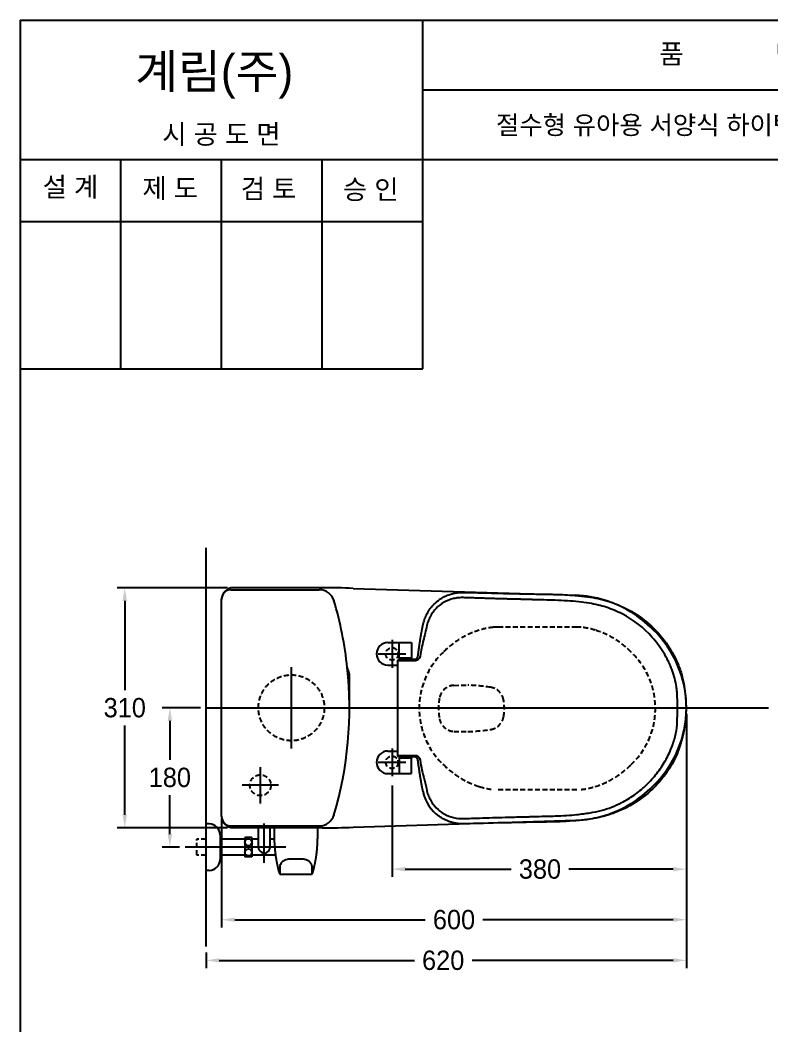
# Model space of a CAD drawing. Header units: millimetres. Extents: x 0 to 3847, y -67 to 2530.
# Drawn here: x 0 to 971, y 1232 to 2530 of the extents above; entities that cross this region are included whole.
import ezdxf
from ezdxf.enums import TextEntityAlignment as Align
from ezdxf.lldxf.tags import DXFTag

# ---------------------------------------------------------------- set-up
doc = ezdxf.new("R2010")
doc.units = ezdxf.units.MM
doc.linetypes.add('DASHED2', pattern=[9.525, 6.35, -3.175])
for name, color, linetype in [('TEXT', 7, 'Continuous'), ('내부선 및 부속', 4, 'Continuous'), ('도각라인', 255, 'Continuous'), ('외형선', 3, 'Continuous'), ('점선', 6, 'DASHED2'), ('중심선', 1, 'DASHED'), ('치수선', 7, 'Continuous')]:
    doc.layers.add(name, color=color, linetype=linetype)
doc.styles.add('____', font='')
doc.styles.add('타이틀', font='H2GTRM.TTF', dxfattribs={"height": 25})
doc.styles.get('____').set_extended_font_data('굴림')
tags = doc.linetypes.add('DASHDOT', pattern=[70, 31, -13, 13, -13]).pattern_tags.tags
tags[10:11] = [DXFTag(74, 4), DXFTag(75, 0), DXFTag(340, '0'), DXFTag(46, 0.0), DXFTag(50, 0.0), DXFTag(44, 0.0), DXFTag(45, 0.0)]
tags[8:9] = [DXFTag(74, 4), DXFTag(75, 0), DXFTag(340, '0'), DXFTag(46, 0.0), DXFTag(50, 0.0), DXFTag(44, 0.0), DXFTag(45, 0.0)]
tags[6:7] = [DXFTag(74, 4), DXFTag(75, 0), DXFTag(340, '0'), DXFTag(46, 0.0), DXFTag(50, 0.0), DXFTag(44, 0.0), DXFTag(45, 0.0)]
tags[4:5] = [DXFTag(74, 4), DXFTag(75, 0), DXFTag(340, '0'), DXFTag(46, 0.0), DXFTag(50, 0.0), DXFTag(44, 0.0), DXFTag(45, 0.0)]
tags = doc.linetypes.add('DASHED', pattern=[25.72, 12.86, -12.86]).pattern_tags.tags
tags[6:7] = [DXFTag(74, 4), DXFTag(75, 0), DXFTag(340, '0'), DXFTag(46, 0.0), DXFTag(50, 0.0), DXFTag(44, 0.0), DXFTag(45, 0.0)]
tags[4:5] = [DXFTag(74, 4), DXFTag(75, 0), DXFTag(340, '0'), DXFTag(46, 0.0), DXFTag(50, 0.0), DXFTag(44, 0.0), DXFTag(45, 0.0)]
doc.dimstyles.new('MSADIM', dxfattribs={"dimtxt": 33, "dimasz": 17, "dimexe": 10, "dimexo": 7.5, "dimgap": 10, "dimtad": 0, "dimtih": 1, "dimtoh": 1, "dimdec": 0, "dimzin": 1, "dimdsep": 46, "dimtxsty": '____', "dimcen": 11.25, "dimadec": 0, "dimazin": 0, "dimtfac": 1, "dimtdec": 0, "dimtix": 1, "dimtmove": 0, "dimatfit": 3, "dimfxl": 0, "dimtolj": 1, "dimtzin": 1, "dimarcsym": 0})

# ---------------------------------------------------------------- blocks, each defined once
blk = doc.blocks.new('*D6')
at = {"layer": '치수선', "color": 0, "linetype": 'Continuous', "lineweight": -2}
for p, q in [((860.2, 1634.3), (860.2, 1358.6)), ((260.2, 1499.3), (260.2, 1358.6)), ((277.2, 1368.6), (522.9, 1368.6)), ((843.2, 1368.6), (597.5, 1368.6))]:
    blk.add_line(p, q, dxfattribs=at)
at = {"layer": '치수선', "color": 0, "linetype": 'Continuous'}
for points in [[(277.2, 1371.5), (277.2, 1365.8), (260.2, 1368.6)], [(843.2, 1371.5), (843.2, 1365.8), (860.2, 1368.6)]]:
    blk.add_solid(points, dxfattribs=at)
at = {"layer": '치수선', "color": 0, "linetype": 'Continuous', "insert": (560.2, 1368.6), "char_height": 25, "attachment_point": 5, "style": '____'}
blk.add_mtext('\\A1;600', dxfattribs=at)
blk = doc.blocks.new('*D7')
at = {"layer": '치수선', "color": 0, "linetype": 'Continuous', "lineweight": -2}
for p, q in [((860.2, 1624.3), (860.2, 1423.9)), ((480.2, 1541.7), (480.2, 1423.9)), ((497.2, 1433.9), (633.9, 1433.9)), ((843.2, 1433.9), (708.5, 1433.9))]:
    blk.add_line(p, q, dxfattribs=at)
at = {"layer": '치수선', "color": 0, "linetype": 'Continuous'}
for points in [[(497.2, 1436.7), (497.2, 1431), (480.2, 1433.9)], [(843.2, 1436.7), (843.2, 1431), (860.2, 1433.9)]]:
    blk.add_solid(points, dxfattribs=at)
at = {"layer": '치수선', "color": 0, "linetype": 'Continuous', "insert": (671.2, 1433.9), "char_height": 25, "attachment_point": 5, "style": '____'}
blk.add_mtext('\\A1;380', dxfattribs=at)
blk = doc.blocks.new('*D8')
at = {"layer": '치수선', "color": 0, "linetype": 'Continuous', "lineweight": -2}
for p, q in [((860.2, 1380.1), (860.2, 1306.1)), ((240.2, 1326.2), (240.2, 1306.1)), ((257.2, 1316.1), (509, 1316.1)), ((843.2, 1316.1), (583.5, 1316.1))]:
    blk.add_line(p, q, dxfattribs=at)
at = {"layer": '치수선', "color": 0, "linetype": 'Continuous'}
for points in [[(257.2, 1319), (257.2, 1313.3), (240.2, 1316.1)], [(843.2, 1319), (843.2, 1313.3), (860.2, 1316.1)]]:
    blk.add_solid(points, dxfattribs=at)
at = {"layer": '치수선', "color": 0, "linetype": 'Continuous', "insert": (546.2, 1316.1), "char_height": 25, "attachment_point": 5, "style": '____'}
blk.add_mtext('\\A1;620', dxfattribs=at)
blk = doc.blocks.new('*D18')
at = {"layer": '치수선', "color": 0, "linetype": 'Continuous', "lineweight": -2}
for p, q in [((232.7, 1642.2), (183.3, 1642.2)), ((193.3, 1625.2), (193.3, 1575)), ((193.3, 1479.2), (193.3, 1529.3)), ((205.7, 1462.2), (183.3, 1462.2))]:
    blk.add_line(p, q, dxfattribs=at)
at = {"layer": '치수선', "color": 0, "linetype": 'Continuous'}
for points in [[(190.5, 1625.2), (196.2, 1625.2), (193.3, 1642.2)], [(190.5, 1479.2), (196.2, 1479.2), (193.3, 1462.2)]]:
    blk.add_solid(points, dxfattribs=at)
at = {"layer": '치수선', "color": 0, "linetype": 'Continuous', "insert": (193.3, 1552.2), "char_height": 25, "attachment_point": 5, "style": '____'}
blk.add_mtext('\\A1;180', dxfattribs=at)
blk = doc.blocks.new('*D10')
at = {"layer": '치수선', "color": 0, "linetype": 'Continuous', "lineweight": -2}
for p, q in [((267.7, 1797.2), (125.1, 1797.2)), ((135.1, 1780.2), (135.1, 1665)), ((135.1, 1504.2), (135.1, 1619.3)), ((267.7, 1487.2), (125.1, 1487.2))]:
    blk.add_line(p, q, dxfattribs=at)
at = {"layer": '치수선', "color": 0, "linetype": 'Continuous'}
for points in [[(132.3, 1780.2), (137.9, 1780.2), (135.1, 1797.2)], [(132.3, 1504.2), (137.9, 1504.2), (135.1, 1487.2)]]:
    blk.add_solid(points, dxfattribs=at)
at = {"layer": '치수선', "color": 0, "linetype": 'Continuous', "insert": (135.1, 1642.2), "char_height": 25, "attachment_point": 5, "style": '____'}
blk.add_mtext('\\A1;310', dxfattribs=at)

msp = doc.modelspace()

# ---------------------------------------------------------------- linework, layer by layer
at = {"layer": '내부선 및 부속'}
for p, q in [((272.2, 1794.7), (386.1, 1794.7)), ((423.9, 1689.8), (423.5, 1690.5)), ((425.2, 1642.2), (425.2, 1684.3)), ((272.2, 1489.7), (386.1, 1489.7))]:
    msp.add_line(p, q, dxfattribs=at)
at = {"layer": '내부선 및 부속', "linetype": 'Continuous'}
for p, q in [((474.7, 1726.3), (489.2, 1726.3)), ((489.2, 1726.3), (505.2, 1726.3)), ((489.2, 1706.3), (489.2, 1726.3)), ((505.2, 1726.3), (505.2, 1706.3)), ((505.2, 1706.3), (489.2, 1706.3)), ((505.2, 1704.8), (505.2, 1706.3)), ((474.7, 1697.3), (487.7, 1697.3)), ((474.7, 1586.3), (487.7, 1586.3)), ((505.2, 1577.3), (489.2, 1577.3)), ((489.2, 1577.3), (489.2, 1557.3)), ((505.2, 1578.8), (505.2, 1577.3)), ((505.2, 1557.3), (505.2, 1577.3)), ((474.7, 1557.3), (489.2, 1557.3)), ((489.2, 1557.3), (505.2, 1557.3)), ((244.2, 1492.2), (240.2, 1492.2)), ((307.7, 1462.2), (307.7, 1487.2)), ((322.7, 1462.2), (322.7, 1487.2)), ((258.2, 1478.2), (258.2, 1446.2)), ((290.2, 1472.4), (258.2, 1472.4)), ((299.2, 1474.7), (290.2, 1474.7)), ((290.2, 1474.7), (290.2, 1449.7)), ((299.2, 1474.7), (299.2, 1449.7)), ((307.7, 1472.4), (299.2, 1472.4)), ((326.7, 1472.4), (322.7, 1472.4)), ((328.5, 1472.4), (326.7, 1472.4)), ((290.2, 1451.9), (258.2, 1451.9)), ((299.2, 1449.7), (290.2, 1449.7)), ((330.1, 1451.9), (299.2, 1451.9)), ((244.2, 1432.2), (240.2, 1432.2))]:
    msp.add_line(p, q, dxfattribs=at)
for centre in [(294.7, 1468.7), (294.7, 1455.7)]:
    msp.add_circle(centre, 4.5, dxfattribs=at)
at = {"layer": '내부선 및 부속'}
for centre, radius, start, end in [((272.2, 1782.7), 12, 90, 180), ((386.1, 1774.7), 20, 16.3745, 90), ((-64.8, 1642.2), 490, 6.0726, 16.4264), ((-64.8, 1642.2), 490, 343.5736, 6.0726), ((432.4, 1695.1), 10, 186.0726, 207.0915), ((413.2, 1684.3), 12, 0, 27.0915), ((272.2, 1501.7), 12, 180, 270), ((386.1, 1509.7), 20, 270, 343.6255)]:
    msp.add_arc(centre, radius, start, end, dxfattribs=at)
at = {"layer": '내부선 및 부속', "linetype": 'Continuous'}
for centre, radius, start, end in [((474.7, 1711.8), 14.5, 90, 270), ((701.6, 1642.5), 158.6, 338.0196, 15.8922), ((474.7, 1571.8), 14.5, 90, 270), ((579, 1546.2), 60, 191.7958, 193.2528), ((571.2, 1544.3), 52, 193.2467, 233.8571), ((244.2, 1478.2), 14, 0, 90), ((315.2, 1462.2), 7.5, 180.0532, 0.0539), ((244.2, 1446.2), 14, 270, 360)]:
    msp.add_arc(centre, radius, start, end, dxfattribs=at)
for points, weights in [([(520.7, 1751.4), (527.7, 1780.6), (556.5, 1789.1)], [1, 0.865726950516, 1]), ([(556.5, 1789.1), (564.5, 1791.5), (572.7, 1791.2)], [1, 0.987685766997, 1]), ([(620.1, 1782.9), (596.3, 1783.6), (572.5, 1784.4)], [1, 0.999998794869, 1]), ([(640.1, 1782.4), (630.1, 1782.6), (620.1, 1782.9)], [1, 0.999999603257, 1]), ([(664.5, 1781.7), (652.3, 1782.1), (640.1, 1782.4)], [1, 0.999997966923, 1]), ([(516.5, 1728.9), (518.1, 1739.2), (520.2, 1749.5)], [1, 0.99976630928, 1]), ([(513.7, 1709.2), (514.9, 1719.1), (516.5, 1728.9)], [1, 0.999815716874, 1]), ([(487.7, 1702.8), (487.7, 1704.8), (489.7, 1704.8)], [1, 0.707109531251, 1]), ([(509.4, 1702.8), (503.2, 1702.8), (497.1, 1702.8)], [1, 0.99999890849, 1]), ([(489.7, 1578.8), (487.7, 1578.8), (487.7, 1580.8)], [1, 0.707116758314, 1]), ([(497.1, 1580.8), (503.2, 1580.8), (509.4, 1580.8)], [1, 0.999998194166, 1]), ([(511.7, 1577.9), (510.4, 1578.8), (508.8, 1578.8)], [1, 0.956424433718, 1]), ([(512, 1577.7), (511.8, 1577.8), (511.7, 1577.9)], [1, 0.999174962286, 1]), ([(513.7, 1574.4), (513.5, 1576.4), (512, 1577.7)], [1, 0.930318131545, 1]), ([(519.2, 1539.3), (515.9, 1556.8), (513.7, 1574.4)], [1, 0.99938112963, 1]), ([(520.2, 1534.1), (519.7, 1536.7), (519.2, 1539.3)], [1, 0.999984112568, 1]), ([(520.3, 1533.9), (520.3, 1534), (520.2, 1534.1)], [1, 0.999997650739, 1]), ([(572.7, 1492.4), (554.9, 1491.8), (540.6, 1502.3)], [1, 0.9460466434, 1]), ([(356.1, 1447), (355.7, 1447), (355.3, 1447)], [1, 0.99983892357, 1]), ([(357, 1447), (356.6, 1447), (356.1, 1447)], [1, 0.999838923104, 1])]:
    msp.add_rational_spline(points, weights, degree=2, dxfattribs=at)
for points, knots in [([(572.5, 1784.4), (570.4, 1784.5), (566, 1784.3), (557.4, 1782.9), (547.1, 1779), (538.5, 1772.4), (533.2, 1765.9), (531, 1762.5), (530.1, 1760.7)], [0, 0, 0, 0, 0.125348, 0.253531, 0.510806, 0.761889, 0.881518, 1, 1, 1, 1]), ([(572.7, 1791.2), (588.9, 1790.8), (611.9, 1790.2), (638.9, 1789.6), (658.5, 1789.2), (674.3, 1789), (694, 1788.6), (710.2, 1787.9), (728.2, 1786.2), (742.6, 1784.1), (755.6, 1781.1), (773.8, 1775.1), (796.7, 1763.5), (821.8, 1742.7), (838.5, 1720.8), (848.5, 1701.3), (852.4, 1691.1), (854.1, 1686)], [0, 0, 0, 0, 0.149053, 0.211158, 0.248421, 0.329256, 0.357267, 0.428993, 0.478997, 0.522951, 0.56376, 0.601498, 0.698694, 0.798967, 0.899529, 0.950186, 1, 1, 1, 1]), ([(841.8, 1690.8), (841.1, 1692.7), (839.5, 1696.7), (835.9, 1704.4), (828.9, 1717.1), (811.7, 1740.4), (786, 1760.5), (760.4, 1771.1), (745.9, 1775.1), (734.1, 1777.4), (720.9, 1779.1), (706.2, 1780.4), (692.5, 1781), (678.4, 1781.4), (669.7, 1781.6), (664.5, 1781.7)], [0, 0, 0, 0, 0.028815, 0.059201, 0.118506, 0.231837, 0.462455, 0.567043, 0.617819, 0.671993, 0.735105, 0.803981, 0.87848, 0.92676, 1, 1, 1, 1]), ([(530.1, 1760.7), (529.1, 1758.7), (528.1, 1756.9), (526.4, 1753), (525.7, 1750.9), (525.2, 1748.5)], [0, 0, 0, 0, 0.503373, 0.503373, 1, 1, 1, 1]), ([(525.2, 1748.5), (523.9, 1741.9), (522.2, 1735.4), (518.9, 1722.3), (517.3, 1715.7), (516.5, 1708.9)], [0, 0, 0, 0, 0.500909, 0.500909, 1, 1, 1, 1]), ([(516.5, 1708.9), (516.3, 1707.1), (515.4, 1705.5), (512.6, 1703.2), (511.1, 1702.8), (509.4, 1702.8)], [0, 0, 0, 0, 0.479806, 0.479806, 1, 1, 1, 1]), ([(847.5, 1669.1), (846.9, 1672.8), (846.2, 1676.5), (844.3, 1683.7), (843.1, 1687.3), (841.8, 1690.8)], [0, 0, 0, 0, 0.500053, 0.500053, 1, 1, 1, 1]), ([(848.7, 1641.8), (848.7, 1642.8), (848.7, 1644), (848.6, 1647.4), (848.6, 1650.3), (848.5, 1654.8), (848.4, 1658.8), (848.2, 1663.2), (847.8, 1666.6), (847.6, 1668.3), (847.5, 1669.1)], [0, 0, 0, 0, 0.107358, 0.135477, 0.371959, 0.428517, 0.622526, 0.81069, 0.910287, 1, 1, 1, 1]), ([(572.5, 1499.2), (579.4, 1499.4), (591.8, 1499.8), (609.8, 1500.4), (621.8, 1500.7), (629.7, 1501), (638.7, 1501.2), (648.3, 1501.4), (659.4, 1501.7), (668.5, 1502), (679.4, 1502.2), (692.3, 1502.6), (705, 1503.2), (720.1, 1504.4), (735.1, 1506.3), (750.1, 1509.4), (763.8, 1513.8), (775.1, 1518.9), (784.7, 1524.2), (795.4, 1531.1), (805.2, 1539.1), (814.2, 1548.2), (822.7, 1557.9), (831.9, 1571.2), (839, 1585.3), (843.4, 1596.8), (846.5, 1607.3), (848.1, 1617.7), (848.5, 1627.4), (848.6, 1634.6), (848.7, 1639.2), (848.7, 1641.8)], [0, 0, 0, 0, 0.057761, 0.104989, 0.150799, 0.159514, 0.171135, 0.226689, 0.240057, 0.264601, 0.303381, 0.331679, 0.373243, 0.410708, 0.459043, 0.50058, 0.539446, 0.579325, 0.604865, 0.632145, 0.685807, 0.71168, 0.739298, 0.793753, 0.847726, 0.872322, 0.896769, 0.940014, 0.960746, 0.978338, 1, 1, 1, 1]), ([(509.4, 1580.8), (511, 1580.8), (512.7, 1580.3), (515.4, 1578.1), (516.3, 1576.5), (516.5, 1574.7)], [0, 0, 0, 0, 0.503691, 0.503691, 1, 1, 1, 1]), ([(516.5, 1574.7), (517.1, 1570.3), (517.9, 1566), (519.8, 1557.4), (521, 1553.1), (522, 1548.9)], [0, 0, 0, 0, 0.500003, 0.500003, 1, 1, 1, 1]), ([(848.6, 1583.2), (844.5, 1573.9), (837.2, 1561.2), (824.6, 1545.4), (810, 1530.6), (793.6, 1518.8), (775.7, 1509.7), (763.3, 1504.8), (752.3, 1501.7), (744.6, 1500), (736.1, 1498.5), (724.5, 1497), (711.7, 1495.9), (699.6, 1495.2), (689.3, 1494.9), (670.8, 1494.6), (649.2, 1494.2), (613.8, 1493.5), (589.7, 1492.8), (572.7, 1492.4)], [0, 0, 0, 0, 0.098398, 0.139903, 0.195575, 0.299066, 0.333847, 0.389361, 0.42729, 0.444526, 0.465226, 0.510126, 0.558359, 0.589297, 0.627053, 0.657887, 0.76739, 0.835808, 1, 1, 1, 1]), ([(525.2, 1535.1), (525.7, 1532.6), (526.4, 1530.6), (528.2, 1526.6), (529.2, 1524.7), (530.2, 1522.7)], [0, 0, 0, 0, 0.496448, 0.496448, 1, 1, 1, 1]), ([(530.2, 1522.7), (533.9, 1515.7), (539.8, 1509.5), (551.2, 1503), (555.4, 1501.4), (563.9, 1499.4), (568.3, 1499), (572.5, 1499.2)], [0, 0, 0, 0, 0.504175, 0.504175, 0.751804, 0.751804, 1, 1, 1, 1]), ([(343.2, 1446), (342.4, 1445.7), (340.8, 1445.1), (338.1, 1443.3), (336, 1440.6), (335.2, 1437.9), (335.3, 1433.8), (335.3, 1430.9), (335.3, 1428.1)], [0, 0, 0, 0, 0.118923, 0.235736, 0.445453, 0.588397, 0.616017, 1, 1, 1, 1]), ([(355.3, 1447), (353.3, 1446.9), (351.4, 1446.9), (348.4, 1446.8), (347.4, 1446.7), (345.3, 1446.5), (344.2, 1446.3), (343.2, 1446)], [0, 0, 0, 0, 0.502831, 0.502831, 0.754246, 0.754246, 1, 1, 1, 1]), ([(369, 1446), (368, 1446.3), (367, 1446.5), (364.9, 1446.7), (363.9, 1446.8), (360.9, 1446.9), (359, 1446.9), (357, 1447)], [0, 0, 0, 0, 0.245755, 0.245755, 0.49717, 0.49717, 1, 1, 1, 1])]:
    msp.add_open_spline(points, degree=3, knots=knots, dxfattribs=at)
for points, degree in [([(520.2, 1749.5), (520.3, 1749.8), (520.4, 1750.2), (520.5, 1750.6), (520.6, 1751), (520.7, 1751.4)], 5), ([(497.1, 1702.8), (492.4, 1702.8), (487.7, 1702.8)], 2), ([(487.7, 1580.8), (487.7, 1641.8), (487.7, 1702.8)], 2), ([(496.7, 1704.8), (496.7, 1704.8), (496.7, 1704.8), (496.8, 1704.8), (496.8, 1704.8), (496.8, 1704.8)], 5), ([(496.8, 1704.8), (502.8, 1704.8), (508.8, 1704.8)], 2), ([(508.8, 1704.8), (510.1, 1704.8), (511.4, 1704.8), (513.4, 1706.6), (513.6, 1707.9), (513.7, 1709.2)], 5), ([(496.7, 1578.8), (493.2, 1578.8), (489.7, 1578.8)], 2), ([(496.8, 1578.8), (496.8, 1578.8), (496.8, 1578.8), (496.7, 1578.8), (496.7, 1578.8), (496.7, 1578.8)], 5), ([(508.8, 1578.8), (502.8, 1578.8), (496.8, 1578.8)], 2), ([(508.8, 1578.8), (508.8, 1578.8), (508.8, 1578.8), (508.8, 1578.8), (508.8, 1578.8), (508.8, 1578.8)], 5), ([(511.7, 1577.9), (511.7, 1577.9), (511.7, 1577.9), (511.7, 1577.9), (511.7, 1577.9), (511.7, 1577.9)], 5), ([(522, 1548.9), (523.2, 1544.3), (524.3, 1539.7), (525.2, 1535.1)], 3)]:
    msp.add_open_spline(points, degree=degree, dxfattribs=at)
for points, weights, degree, knots in [([(489.7, 1704.8), (489.7, 1704.8), (489.8, 1704.8), (490.2, 1704.8), (492.2, 1704.8), (494.2, 1704.8), (496.7, 1704.8)], [0.972153141616, 0.981910847119, 1, 0.921450034679, 1, 0.921450034679, 1], 2, [0, 0, 0, 0.103255, 0.103255, 0.551628, 0.551628, 1, 1, 1]), ([(487.7, 1580.8), (487.8, 1580.8), (487.8, 1580.8), (488.3, 1580.8), (491, 1580.8), (493.7, 1580.8), (497.1, 1580.8)], [1, 1, 1, 0.921450034679, 1, 0.921450034679, 1], 2, [0, 0, 0, 0.049077, 0.049077, 0.524539, 0.524539, 1, 1, 1]), ([(384.1, 1489.7), (384, 1486.6), (384, 1484.7), (384, 1482.8), (383.9, 1481.6), (383.9, 1480.5), (383.9, 1479.4), (383.9, 1477), (383.8, 1474.5), (383.7, 1472.1), (383.7, 1471.2), (383.7, 1470.3), (383.6, 1469.3), (383.5, 1467.4), (383.3, 1463.6), (382.8, 1456.5), (381.5, 1446.8), (379.4, 1436.8), (377.8, 1430.1), (377, 1428.1), (377, 1428), (376.9, 1427.9), (376.9, 1427.8), (376.6, 1427.2), (376.1, 1427), (375.5, 1427), (362.6, 1427), (349.7, 1427), (336.8, 1427), (336.2, 1427), (335.7, 1427.2), (335.4, 1427.8), (335.3, 1427.9), (335.3, 1428), (335.3, 1428.1), (334.9, 1429), (334.2, 1431.1), (332.6, 1437.8), (330, 1450.5), (328.9, 1462.3), (328.6, 1469.3), (328.6, 1470.3), (328.6, 1471.2), (328.5, 1472.1), (328.5, 1474.2), (328.4, 1476.2), (328.4, 1478.2), (328.4, 1479.7), (328.3, 1481.2), (328.3, 1482.8), (328.3, 1484.7), (328.2, 1486.6), (328.2, 1489.7)], [0.999274134626, 0.999691917723, 0.999785123026, 0.999993868172, 0.999970144592, 0.9999540383, 0.999945548829, 0.999874500558, 0.999874500558, 0.999945548829, 0.999945548829, 0.999945548829, 0.999945548829, 0.999945548829, 0.999945548829, 0.999945548829, 0.999945548829, 0.999945548829, 0.999945548829, 0.999945548829, 0.985500441392, 0.985500422765, 0.999945492949, 0.892192433538, 0.89219273389, 0.999946394004, 0.999946394004, 0.999946394004, 0.999946394004, 0.891524739979, 0.891524447078, 0.999945515301, 0.985500437666, 0.985500455827, 0.999945570249, 0.999945570249, 0.999945570249, 0.999945570249, 0.999945570249, 0.999945570249, 0.999945570249, 0.999945570249, 0.999945570249, 0.999945570249, 0.999906404875, 0.999906404875, 0.999945570249, 0.999949842226, 0.999967985786, 1, 0.999791079761, 0.999697892559, 0.999258806967], 3, [0.0435793, 0.0435793, 0.0435793, 0.0435793, 0.0976013, 0.0976013, 0.0976013, 0.118107, 0.118107, 0.118107, 0.1615619, 0.1615619, 0.1615619, 0.1783405, 0.1783405, 0.1783405, 0.2130972, 0.2469029, 0.3059476, 0.3902012, 0.4299268, 0.4299268, 0.4299268, 0.4319428, 0.4319428, 0.4319428, 0.4421037, 0.4421037, 0.4421037, 0.5582347, 0.5582347, 0.5582347, 0.5683993, 0.5683993, 0.5683993, 0.5704153, 0.5704153, 0.5704153, 0.5883032, 0.6101409, 0.6943945, 0.8220016, 0.8220016, 0.8220016, 0.8388193, 0.8388193, 0.8388193, 0.875071, 0.875071, 0.875071, 0.9027432, 0.9027432, 0.9027432, 0.9566194, 0.9566194, 0.9566194, 0.9566194]), ([(377, 1428.1), (377, 1430.5), (377, 1432.9), (377, 1434.2), (377, 1435.4), (377, 1435.7), (377, 1436), (377, 1436.3), (377, 1436.7), (377, 1437.4), (376.9, 1438.1), (376.3, 1441), (374.1, 1443.1), (373, 1444.1), (371.7, 1444.9), (371, 1445.2), (370.3, 1445.5), (369.7, 1445.8), (369, 1446)], [1, 0.999999940395, 1, 0.999999980442, 1, 0.999999998603, 1, 0.999961561058, 1, 0.996082330586, 1, 0.952545591608, 1, 0.99233587924, 1, 0.998437440488, 1, 0.99905330874, 1], 2, [0, 0, 0, 0.222881, 0.222881, 0.337017, 0.337017, 0.365549, 0.365549, 0.394886, 0.394886, 0.461524, 0.461524, 0.729905, 0.729905, 0.867855, 0.867855, 0.93696, 0.93696, 1, 1, 1])]:
    msp.add_rational_spline(points, weights, degree=degree, knots=knots, dxfattribs=at)
at = {"layer": '도각라인', "color": 7}
for p, q in [((0, 2530), (0, 0)), ((0, 2530), (1800, 2530)), ((520, 2080), (520, 2530)), ((520, 2440), (1800, 2440)), ((0, 2350), (1800, 2350)), ((130, 2080), (130, 2350)), ((260, 2080), (260, 2350)), ((390, 2080), (390, 2350)), ((0, 2270), (520, 2270)), ((0, 2080), (520, 2080))]:
    msp.add_line(p, q, dxfattribs=at)
at = {"layer": '외형선', "linetype": 'Continuous'}
for p, q in [((240.2, 1334.1), (240.2, 1848.8)), ((390.3, 1797.2), (275.2, 1797.2)), ((429.9, 1796.4), (717.5, 1787.4)), ((260.2, 1502.2), (260.2, 1782.2)), ((429.9, 1488), (717.5, 1497)), ((429.9, 1488), (717.5, 1497)), ((390.3, 1487.2), (275.2, 1487.2))]:
    msp.add_line(p, q, dxfattribs=at)
at = {"layer": '외형선'}
msp.add_line((260.2, 1501.7), (260.2, 1782.7), dxfattribs=at)
at = {"layer": '외형선', "linetype": 'Continuous'}
for centre, radius, start, end in [((275.2, 1782.2), 15, 90, 180), ((390.3, 797.2), 1000, 87.7324, 90), ((713.2, 1647.5), 140, 72.9033, 88.2124), ((713.2, 1647.5), 140, 72.9033, 88.2124), ((710.2, 1637.9), 150, 44.6833, 72.9033), ((710.2, 1637.9), 150, 44.6833, 72.9033), ((720.2, 1642.2), 140, 313.6929, 46.3071), ((720.2, 1642.2), 140, 313.6929, 46.3071), ((710.2, 1646.4), 150, 287.0967, 315.3167), ((710.2, 1646.4), 150, 287.0967, 315.3167), ((275.2, 1502.2), 15, 180, 270), ((713.2, 1636.9), 140, 271.7876, 287.0967), ((713.2, 1636.9), 140, 271.7876, 287.0967), ((390.3, 2487.2), 1000, 270, 272.2676)]:
    msp.add_arc(centre, radius, start, end, dxfattribs=at)
at = {"layer": '점선'}
for p, q in [((718.8, 1746.5), (616.7, 1746.5)), ((560, 1671.2), (578.3, 1671.5)), ((560, 1611.7), (578.3, 1611.5)), ((718.8, 1536.5), (616.7, 1536.5)), ((228.2, 1451.9), (228.2, 1472.4)), ((240.2, 1472.4), (228.2, 1472.4)), ((240.2, 1451.9), (228.2, 1451.9))]:
    msp.add_line(p, q, dxfattribs=at)
for centre, radius in [((480.2, 1711.8), 8), ((350.2, 1642.2), 42.5), ((480.2, 1571.8), 8), ((310.2, 1542.2), 13.5)]:
    msp.add_circle(centre, radius, dxfattribs=at)
for centre, radius, start, end in [((625.2, 1637.2), 110, 107.0967, 135.6139), ((622.2, 1646.8), 100, 96.3571, 107.0967), ((616.7, 1696.5), 50, 90, 96.3571), ((718.8, 1696.5), 50, 83.6429, 90), ((713.2, 1646.8), 100, 72.9033, 83.6429), ((710.3, 1637.2), 110, 44.3861, 72.9033), ((615.2, 1641.5), 100, 133.3702, 226.6298), ((720.2, 1641.5), 100, 313.3702, 46.6298), ((561.1, 1651.2), 20, 93.2705, 169.7487), ((569.2, 1421.6), 250, 81.1706, 87.9325), ((604.5, 1648.9), 20, 10.7154, 81.1706), ((615.2, 1641.5), 75, 169.7487, 190.2513), ((565.2, 1641.5), 60, 349.2846, 10.7154), ((561.1, 1631.7), 20, 190.2513, 266.7295), ((604.5, 1634), 20, 278.8294, 349.2846), ((569.2, 1861.3), 250, 272.0675, 278.8294), ((625.2, 1645.7), 110, 224.3861, 252.9033), ((710.3, 1645.7), 110, 287.0967, 315.6139), ((622.2, 1636.1), 100, 252.9033, 263.6429), ((713.2, 1636.1), 100, 276.3571, 287.0967)]:
    msp.add_arc(centre, radius, start, end, dxfattribs=at)
at = {"layer": '중심선', "linetype": 'DASHDOT'}
for p, q in [((480.2, 1729.8), (480.2, 1693.8)), ((462.2, 1711.8), (498.2, 1711.8)), ((350.2, 1589.7), (350.2, 1694.7)), ((240.2, 1642.2), (966.2, 1642.2)), ((480.2, 1589.8), (480.2, 1553.8)), ((462.2, 1571.8), (498.2, 1571.8)), ((310.2, 1518.7), (310.2, 1565.7)), ((333.7, 1542.2), (286.7, 1542.2)), ((315.2, 1441.9), (315.2, 1492.7)), ((343.2, 1462.2), (213.2, 1462.2))]:
    msp.add_line(p, q, dxfattribs=at)

# ---------------------------------------------------------------- texts
at = {"layer": 'TEXT', "style": '타이틀'}
for s, height, p in [('품             명', 25, (915.7, 2486.4)), ('절수형 유아용 서양식 하이탱크 일체형 변기', 24, (907.3, 2394.6)), ('시 공 도 면', 25, (259.9, 2382.7)), ('설 계', 25, (65, 2314.6)), ('제 도', 25, (193.8, 2312.9)), ('검 토', 25, (320.8, 2312.3)), ('승 인', 25, (452.7, 2311.4))]:
    msp.add_text(s, height=height, dxfattribs=at).set_placement(p, align=Align.MIDDLE_CENTER)
msp.add_text('계림(주)', height=44, dxfattribs=at).set_placement((148.7, 2441.8))

# ---------------------------------------------------------------- dimensions: what is measured, and where the dimension line sits
at = {"layer": '치수선', "linetype": 'Continuous'}
for base, p1, p2, picture, middle in [((135.1, 1797.2), (275.2, 1487.2), (275.2, 1797.2), '*D10', (135.1, 1642.2)), ((193.3, 1642.2), (213.2, 1462.2), (240.2, 1642.2), '*D18', (193.3, 1552.2))]:
    dim = msp.add_linear_dim(base=base, p1=p1, p2=p2, angle=90, dimstyle='MSADIM', override={"dimtxt": 25}, dxfattribs=at)
    dim.commit()
    dim.dimension.update_dxf_attribs({"geometry": picture, "text_midpoint": middle})
for base, p1, p2, picture, middle in [((860.2, 1368.6), (260.2, 1506.8), (860.2, 1641.8), '*D6', (560.2, 1368.6)), ((860.2, 1433.9), (480.2, 1549.2), (860.2, 1631.8), '*D7', (671.2, 1433.9)), ((860.2, 1316.1), (240.2, 1333.7), (860.2, 1387.6), '*D8', (546.2, 1316.1))]:
    dim = msp.add_linear_dim(base=base, p1=p1, p2=p2, dimstyle='MSADIM', override={"dimtxt": 25}, dxfattribs=at)
    dim.commit()
    dim.dimension.update_dxf_attribs({"geometry": picture, "text_midpoint": middle, "dimtype": 160})

doc.saveas('drawing.dxf')
